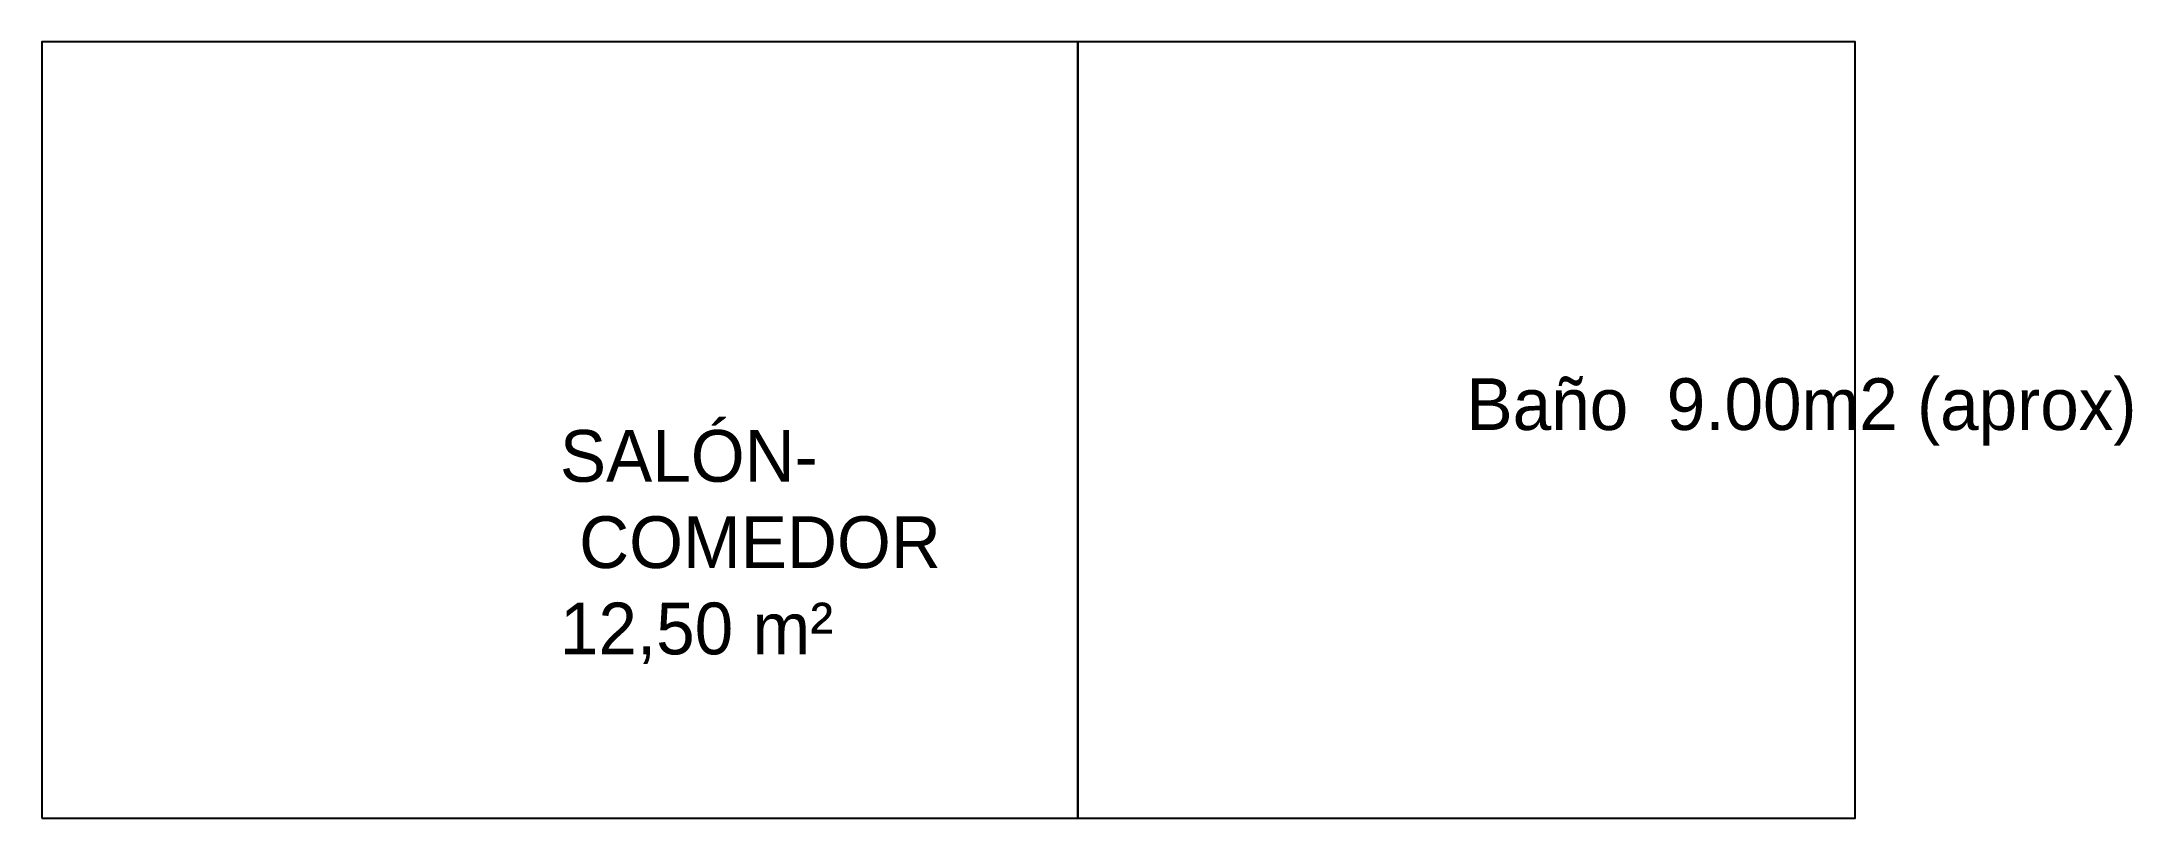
# Model space of a CAD drawing. Header units: metres. Extents: x 0 to 8.07, y 0 to 3.
import ezdxf

# ---------------------------------------------------------------- set-up
doc = ezdxf.new("R2010")
doc.units = ezdxf.units.M

msp = doc.modelspace()

# ---------------------------------------------------------------- linework, layer by layer
at = {"layer": 'ESTANCIAS'}
for points in [[(0, 0), (4, 0), (4, 3), (0, 3)], [(4, 0), (7, 0), (7, 3), (4, 3)]]:
    msp.add_lwpolyline(points, close=True, dxfattribs=at)

# ---------------------------------------------------------------- texts
msp.add_text('Baño  9.00m2 (aprox)', height=0.2, dxfattribs=at).set_placement((5.5, 1.5))
at = {"layer": 'ESTANCIAS', "insert": (2, 1.5), "char_height": 0.2, "attachment_point": 1}
msp.add_mtext('SALÓN-\\P COMEDOR\\P12,50 m²', dxfattribs=at)

doc.saveas('drawing.dxf')
